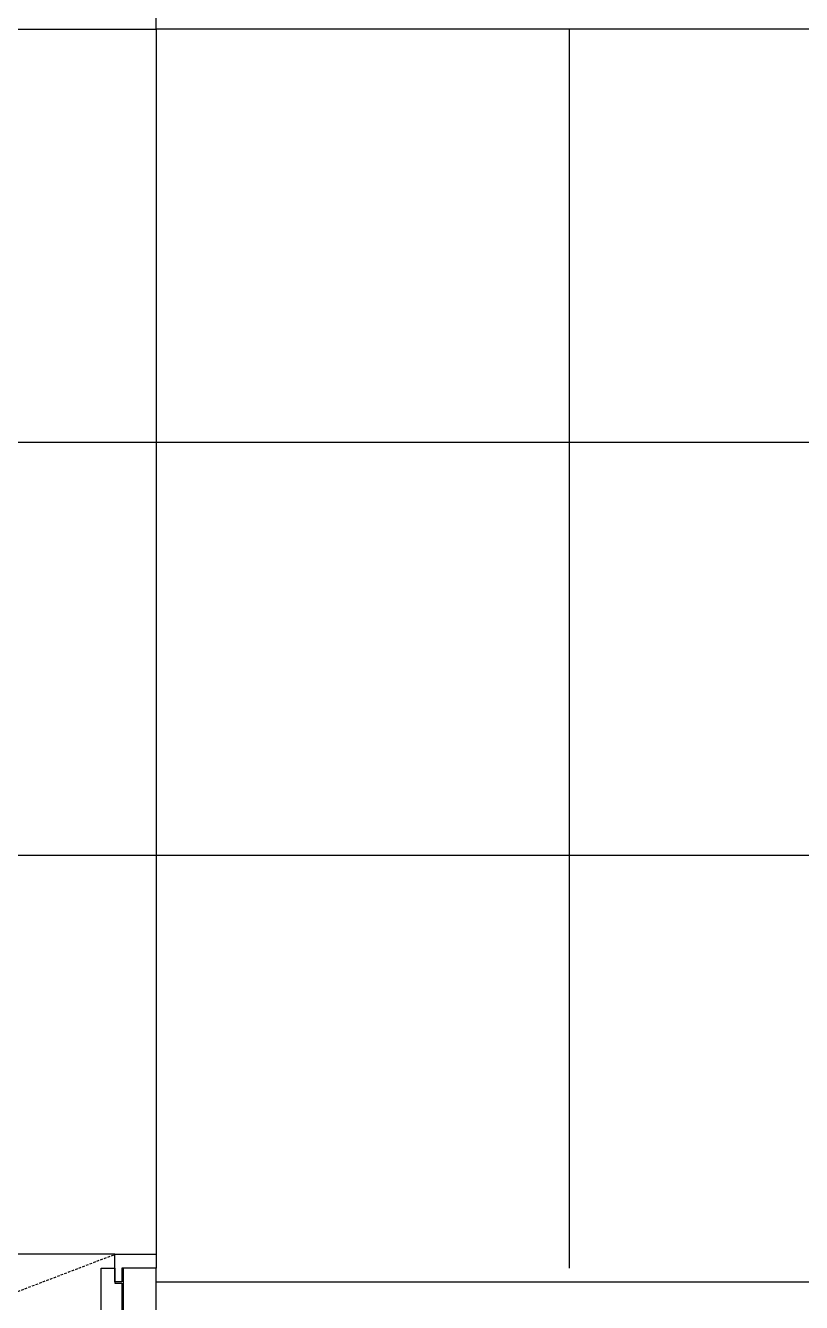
# Model space of a CAD drawing. Header units: millimetres. Extents: x 18456 to 179493, y -203649 to 469211.
# Drawn here: x 125874 to 126438, y 200826 to 201753 of the extents above; entities that cross this region are included whole.
import ezdxf

# ---------------------------------------------------------------- set-up
doc = ezdxf.new("R2010")
doc.units = ezdxf.units.MM
doc.linetypes.add('X-평면도(기본형)$0$( Hidden )', pattern=[0.375, 0.25, -0.125])
doc.linetypes.add('X-평면도(기본형)$0$HID', pattern=[2.8, 1.8, -1])
for name, color, linetype, true_color in [('X-평면도(기본형)$0$DOOR', 4, 'Continuous', 0x00ffff), ('X-평면도(기본형)$0$FIN', 9, 'Continuous', 0x808080), ('X-평면도(기본형)$0$FUR', 6, 'Continuous', 0xff00ff), ('X-평면도(기본형)$0$TIL', 5, 'Continuous', 0x0000ff)]:
    doc.layers.add(name, color=color, linetype=linetype, true_color=true_color)

# ---------------------------------------------------------------- blocks, each defined once
blk = doc.blocks.new('X-평면도(기본형)$0$pkdr750190')
at = {"layer": 'X-평면도(기본형)$0$DOOR', "linetype": 'X-평면도(기본형)$0$( Hidden )'}
for p, q in [((-50, 750), (-50, 1420)), ((-20, 1420), (-50, 1390)), ((-20, 750), (-20, 1420)), ((-20, 780), (-50, 750))]:
    blk.add_line(p, q, dxfattribs=at)
at = {"layer": 'X-평면도(기본형)$0$DOOR'}
for p, q in [((-10, 750), (-10, 1420)), ((0, 750), (0, 1420))]:
    blk.add_line(p, q, dxfattribs=at)
at = {"layer": 'X-평면도(기본형)$0$DOOR', "color": 5, "true_color": 0x0000ff}
for p, q in [((-259.99, 720), (-259.99, 30)), ((-115, 710), (-115, 40))]:
    blk.add_line(p, q, dxfattribs=at)
at = {"layer": 'X-평면도(기본형)$0$DOOR', "color": 8, "linetype": 'X-평면도(기본형)$0$( Hidden )', "true_color": 0x808080}
for points in [[(-111.25, 1420), (-61.25, 1420), (-71.25, 1410), (-101.25, 1410)], [(-104.25, 710), (-104.25, 1410), (-68.25, 1410), (-68.25, 710)]]:
    blk.add_lwpolyline(points, close=True, dxfattribs=at)
at = {"layer": 'X-평면도(기본형)$0$DOOR', "linetype": 'X-평면도(기본형)$0$( Hidden )'}
for points in [[(-20, 1420), (-20, 1390), (-50, 1390), (-50, 1420)], [(-20, 780), (-20, 750), (-50, 750), (-50, 780)]]:
    blk.add_lwpolyline(points, close=True, dxfattribs=at)
at = {"layer": 'X-평면도(기본형)$0$DOOR'}
for points in [[(0, 770), (13, 770), (13, 765), (18, 765), (18, 710), (0, 710)], [(-250, 750), (-250, 725), (-240, 725), (-240, 720), (-260, 720), (-260, 750)], [(-115, 750), (-250, 750), (-250, 726), (-115, 726)], [(0, 750), (-55, 750), (-55, 726), (0, 726)], [(-115, 725), (-115, 710), (-250, 710), (-250, 720), (-239, 720), (-239, 725)], [(-92.25, 30), (-104.25, 30), (-104.25, 730), (-68.25, 730), (-68.25, 30), (-80.25, 30)], [(0, 725), (0, 720), (-10, 720), (-10, 710), (-60, 710), (-60, 725)], [(0, 25), (0, 30), (-10, 30), (-10, 40), (-60, 40), (-60, 30), (-115, 30), (-115, 40), (-250, 40), (-250, 30), (-239, 30), (-239, 25)], [(0, -15), (5, -15), (5, -20), (18, -20), (18, 40), (0, 40)], [(-250, 0), (-250, 25), (-240, 25), (-240, 30), (-260, 30), (-260, 0)], [(0, 0), (-250, 0), (-250, 24), (0, 24)]]:
    blk.add_lwpolyline(points, close=True, dxfattribs=at)
at = {"layer": 'X-평면도(기본형)$0$DOOR', "color": 1, "linetype": 'X-평면도(기본형)$0$HID', "true_color": 0xff0000}
blk.add_lwpolyline([(0, 710), (0, 40), (-260, 720), (-260, 30)], close=True, dxfattribs=at)
at = {"layer": 'X-평면도(기본형)$0$DOOR'}
blk.add_lwpolyline([(0, 720), (-10, 720), (-10, 710)], dxfattribs=at)

msp = doc.modelspace()

# ---------------------------------------------------------------- linework, layer by layer
at = {"layer": 'X-평면도(기본형)$0$FIN'}
msp.add_line((125969.19, 200840.57), (127179.19, 200840.57), dxfattribs=at)
at = {"layer": 'X-평면도(기본형)$0$FUR', "color": 4, "ltscale": 3, "true_color": 0x00ffff}
for p, q in [((125969.19, 201750.57), (125969.19, 202650.57)), ((127169.19, 201750.57), (125969.19, 201750.57))]:
    msp.add_line(p, q, dxfattribs=at)
at = {"layer": 'X-평면도(기본형)$0$TIL'}
for p, q in [((124969.19, 201750.57), (125969.19, 201750.57)), ((125969.19, 201750.57), (125969.19, 200850.57)), ((126269.19, 201750.57), (126269.19, 200850.57)), ((124969.19, 201450.57), (126588.16, 201450.57)), ((124969.19, 201150.57), (126588.02, 201150.57))]:
    msp.add_line(p, q, dxfattribs=at)

# ---------------------------------------------------------------- block references
at = {"rotation": 270}
msp.add_blockref('X-평면도(기본형)$0$pkdr750190', (125219.19, 200600.57), dxfattribs=at)

doc.saveas('drawing.dxf')
